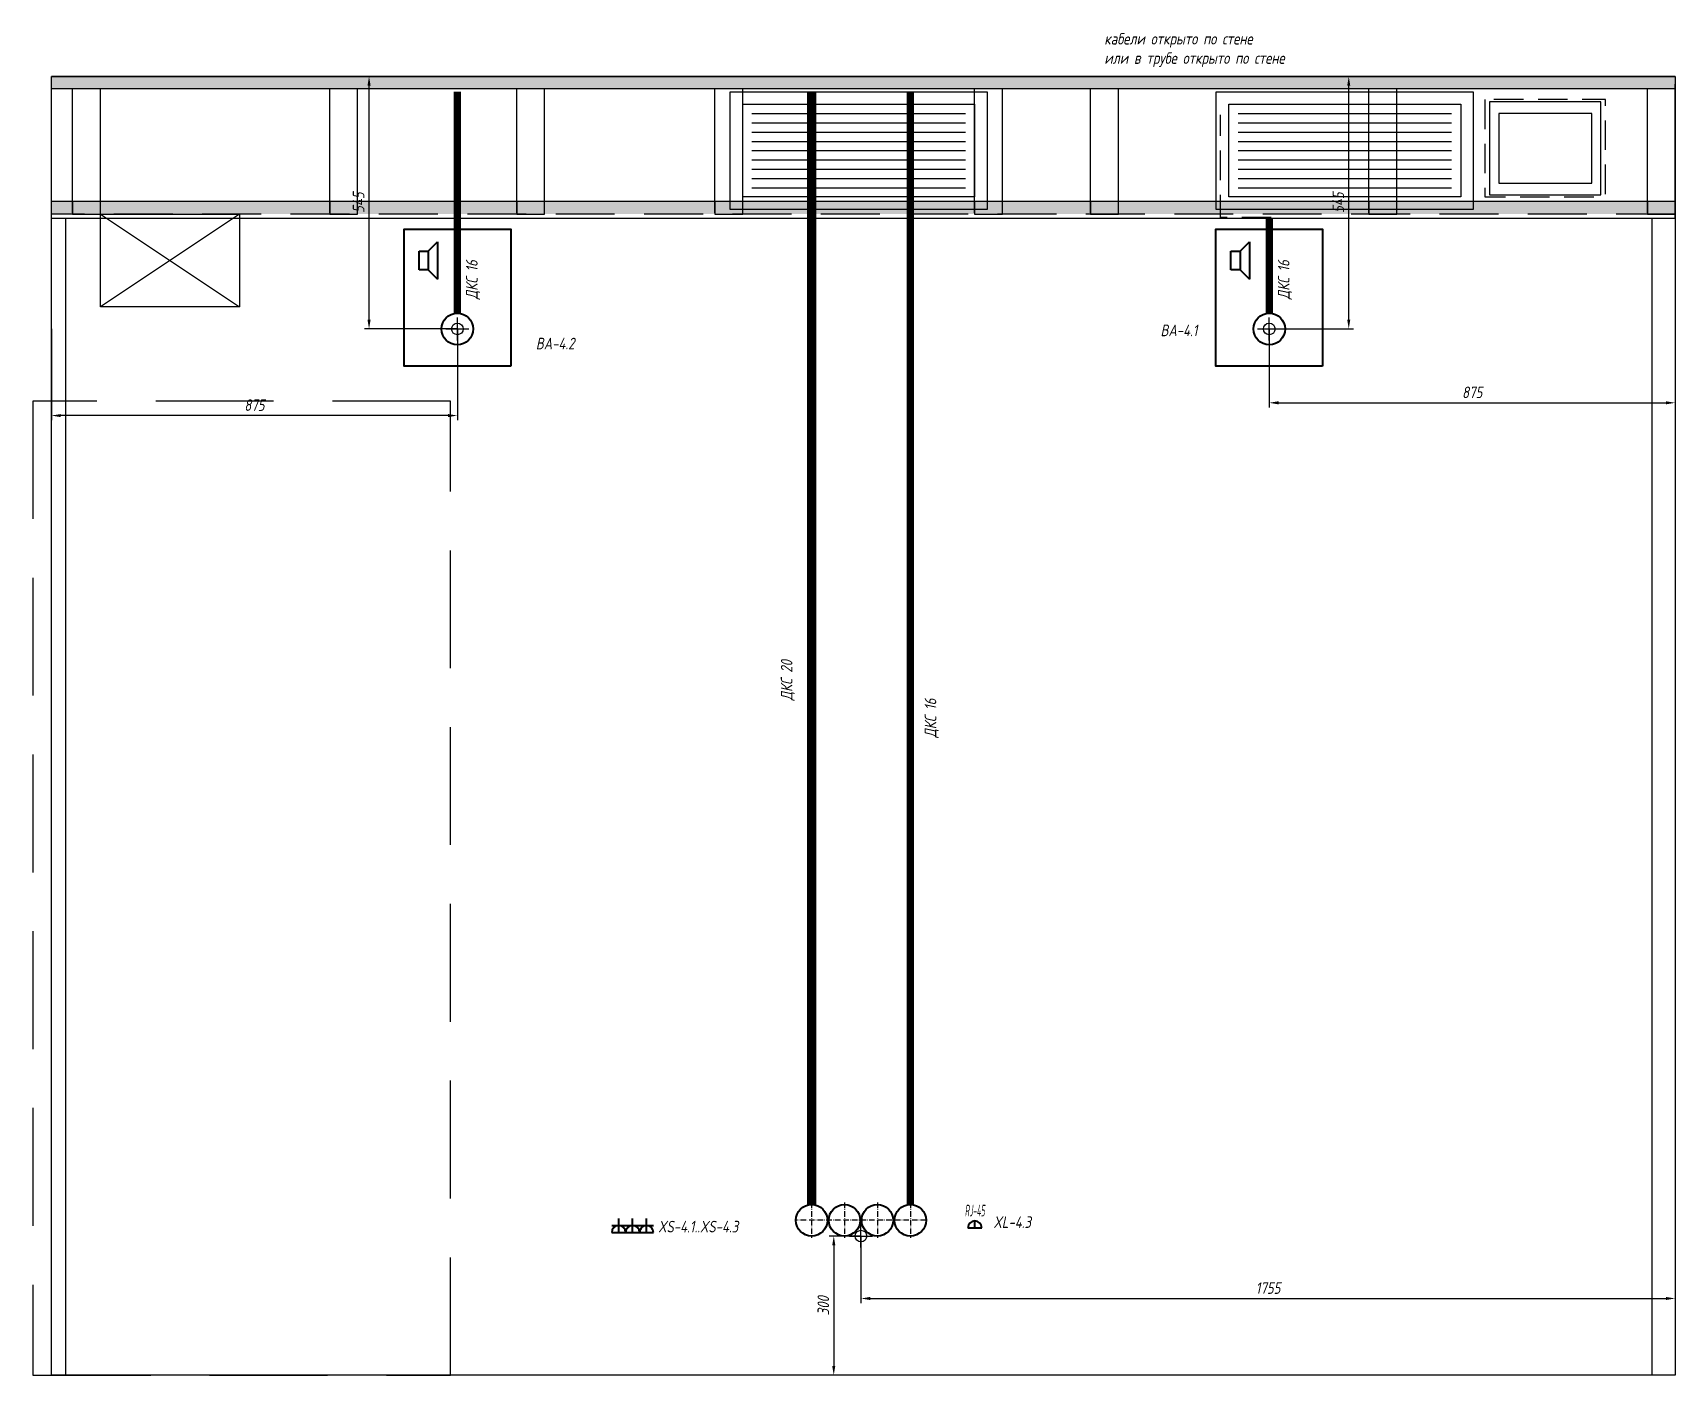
# Model space of a CAD drawing. Header units: millimetres. Extents: x -36498 to 56557, y -58468 to 154.
# Drawn here: x 28933 to 32473, y -31338 to -28445 of the extents above; entities that cross this region are included whole.
import ezdxf
from ezdxf.enums import TextEntityAlignment as Align

# ---------------------------------------------------------------- set-up
doc = ezdxf.new("R2010")
doc.units = ezdxf.units.MM
doc.header["$PDMODE"] = 34
doc.header["$PDSIZE"] = 25
doc.linetypes.add('ACAD_ISO10W100', pattern=[18.5, 12, -3, 0.5, -3])
doc.linetypes.add('DASHED', pattern=[19.05, 12.7, -6.35])
for name, color, linetype in [('01 Черновое', 7, 'Continuous'), ('02 ОВиК', 7, 'Continuous'), ('02 Розетки', 7, 'Continuous'), ('03 Потолок', 7, 'Continuous'), ('04 Лючки', 7, 'Continuous'), ('05 Слаботочка', 7, 'Continuous'), ('08 Пож. и техн. сигн.', 7, 'Continuous'), ('10 Перегородки', 7, 'Continuous'), ('11 Привязка размеры', 7, 'Continuous')]:
    doc.layers.add(name, color=color, linetype=linetype)
doc.styles.get("Standard").update_dxf_attribs({"font": 'Ubuntu-R.ttf'})
doc.styles.add('ГОСТ-ISOCPEUR', font='isocpeui.ttf', dxfattribs={"width": 0.8})
doc.dimstyles.new('ISO-25', dxfattribs={"dimtxt": 2.5, "dimasz": 2.5, "dimexe": 1.25, "dimexo": 0.625, "dimtad": 1, "dimtxsty": 'Standard', "dimcen": 2.5, "dimadec": 0, "dimazin": 0, "dimtfac": 1, "dimtmove": 0, "dimatfit": 3, "dimfxl": 1, "dimarcsym": 0})

# ---------------------------------------------------------------- blocks, each defined once
blk = doc.blocks.new('розетка скрытая трехполюсная')
at = {"color": 0, "lineweight": -2}
for p, q in [((-1.5, 1.5), (1.5, 1.5)), ((-1.5, 0), (1.5, 0)), ((0, 0), (0, 3))]:
    blk.add_line(p, q, dxfattribs=at)
blk.add_arc((0, 0), 1.5, 0, 180, dxfattribs=at)
blk = doc.blocks.new('розетка RJ-45')
at = {"color": 0, "lineweight": -2}
for p, q in [((-1.5, 0), (1.5, 0)), ((0, 0), (0, 1.5))]:
    blk.add_line(p, q, dxfattribs=at)
blk.add_arc((0, 0), 1.5, 0, 180, dxfattribs=at)
at = {"color": 0, "lineweight": -2, "style": 'ГОСТ-ISOCPEUR', "width": 0.4}
blk.add_text('RJ-45', height=2.5, dxfattribs=at).set_placement((0, 2.5), align=Align.CENTER)
blk = doc.blocks.new('АП 500х200')
at = {"color": 0, "lineweight": -2}
for p, q in [((-507, 207), (-47, 207)), ((-507, 187), (-47, 187)), ((-507, 167), (-47, 167)), ((-507, 147), (-47, 147)), ((-507, 127), (-47, 127)), ((-507, 107), (-47, 107)), ((-507, 87), (-47, 87)), ((-507, 67), (-47, 67)), ((-507, 47), (-47, 47))]:
    blk.add_line(p, q, dxfattribs=at)
for points in [[(-554, 0), (-554, 254), (0, 254), (0, 0)], [(-527, 27), (-527, 227), (-27, 227), (-27, 27)]]:
    blk.add_lwpolyline(points, close=True, dxfattribs=at)
blk = doc.blocks.new('громкоговоритель')
at = {"color": 0, "lineweight": -2}
for p, q in [((2, 2), (4, 4)), ((4, 4), (4, -4)), ((0, -2), (0, 2)), ((0, 2), (2, 2)), ((2, 2), (2, -2)), ((2, -2), (0, -2)), ((2, -2), (4, -4))]:
    blk.add_line(p, q, dxfattribs=at)
blk = doc.blocks.new('*D148')
at = {"layer": '11 Привязка размеры', "color": 0, "lineweight": -2, "transparency": 16777216}
for p, q in [((30718.5, -31038.4), (30718.5, -31183.1)), ((32473.5, -31038.4), (32473.5, -31183.1)), ((30738.5, -31173.1), (32453.5, -31173.1))]:
    blk.add_line(p, q, dxfattribs=at)
at = {"layer": '11 Привязка размеры', "color": 0, "transparency": 16777216}
for points in [[(30738.5, -31169.7), (30738.5, -31176.4), (30718.5, -31173.1)], [(32453.5, -31176.4), (32453.5, -31169.7), (32473.5, -31173.1)]]:
    blk.add_solid(points, dxfattribs=at)
at = {"layer": 'Defpoints', "color": 0, "transparency": 16777216}
for p in [(30718.5, -31038.4), (32473.5, -31038.4), (32473.5, -31173.1)]:
    blk.add_point(p, dxfattribs=at)
at = {"layer": '11 Привязка размеры', "color": 0, "transparency": 16777216, "insert": (31596, -31150.6), "char_height": 25, "attachment_point": 5, "style": 'ГОСТ-ISOCPEUR'}
blk.add_mtext('1755', dxfattribs=at)
blk = doc.blocks.new('*D149')
at = {"layer": '11 Привязка размеры', "color": 0, "lineweight": -2, "transparency": 16777216}
for p, q in [((30718.5, -31038.4), (30649.8, -31038.4)), ((30659.8, -31058.4), (30659.8, -31318.4)), ((30718.5, -31338.4), (30649.8, -31338.4))]:
    blk.add_line(p, q, dxfattribs=at)
at = {"layer": '11 Привязка размеры', "color": 0, "transparency": 16777216}
for points in [[(30663.2, -31058.4), (30656.5, -31058.4), (30659.8, -31038.4)], [(30656.5, -31318.4), (30663.2, -31318.4), (30659.8, -31338.4)]]:
    blk.add_solid(points, dxfattribs=at)
at = {"layer": 'Defpoints', "color": 0, "transparency": 16777216}
for p in [(30718.5, -31038.4), (30659.8, -31338.4), (30718.5, -31338.4)]:
    blk.add_point(p, dxfattribs=at)
at = {"layer": '11 Привязка размеры', "color": 0, "transparency": 16777216, "insert": (30637.3, -31188.7), "char_height": 25, "attachment_point": 5, "rotation": 90, "style": 'ГОСТ-ISOCPEUR'}
blk.add_mtext('300', dxfattribs=at)
blk = doc.blocks.new('*D150')
at = {"layer": '11 Привязка размеры', "color": 0, "lineweight": -2, "transparency": 16777216}
for p, q in [((28973.5, -29082.9), (28973.5, -29279.6)), ((29848.5, -29082.9), (29848.5, -29279.6)), ((29828.5, -29269.6), (28993.5, -29269.6))]:
    blk.add_line(p, q, dxfattribs=at)
at = {"layer": '11 Привязка размеры', "color": 0, "transparency": 16777216}
for points in [[(28993.5, -29266.3), (28993.5, -29272.9), (28973.5, -29269.6)], [(29828.5, -29272.9), (29828.5, -29266.3), (29848.5, -29269.6)]]:
    blk.add_solid(points, dxfattribs=at)
at = {"layer": 'Defpoints', "color": 0, "transparency": 16777216}
for p in [(28973.5, -29082.9), (29848.5, -29082.9), (28973.5, -29269.6)]:
    blk.add_point(p, dxfattribs=at)
at = {"layer": '11 Привязка размеры', "color": 0, "transparency": 16777216, "insert": (29411, -29247.1), "char_height": 25, "attachment_point": 5, "style": 'ГОСТ-ISOCPEUR'}
blk.add_mtext('875', dxfattribs=at)
blk = doc.blocks.new('*D151')
at = {"layer": '11 Привязка размеры', "color": 0, "lineweight": -2, "transparency": 16777216}
for p, q in [((31598.5, -29082.9), (31598.5, -29252.1)), ((32473.5, -29082.9), (32473.5, -29252.1)), ((31618.5, -29242.1), (32453.5, -29242.1))]:
    blk.add_line(p, q, dxfattribs=at)
at = {"layer": '11 Привязка размеры', "color": 0, "transparency": 16777216}
for points in [[(31618.5, -29238.7), (31618.5, -29245.4), (31598.5, -29242.1)], [(32453.5, -29245.4), (32453.5, -29238.7), (32473.5, -29242.1)]]:
    blk.add_solid(points, dxfattribs=at)
at = {"layer": 'Defpoints', "color": 0, "transparency": 16777216}
for p in [(31598.5, -29082.9), (32473.5, -29082.9), (32473.5, -29242.1)]:
    blk.add_point(p, dxfattribs=at)
at = {"layer": '11 Привязка размеры', "color": 0, "transparency": 16777216, "insert": (32036, -29219.6), "char_height": 25, "attachment_point": 5, "style": 'ГОСТ-ISOCPEUR'}
blk.add_mtext('875', dxfattribs=at)
blk = doc.blocks.new('*D152')
at = {"layer": '11 Привязка размеры', "color": 0, "lineweight": -2, "transparency": 16777216}
for p, q in [((31598.5, -28538.4), (31779.9, -28538.4)), ((31769.9, -29062.9), (31769.9, -28558.4)), ((31598.5, -29082.9), (31779.9, -29082.9))]:
    blk.add_line(p, q, dxfattribs=at)
at = {"layer": '11 Привязка размеры', "color": 0, "transparency": 16777216}
for points in [[(31773.2, -28558.4), (31766.6, -28558.4), (31769.9, -28538.4)], [(31766.6, -29062.9), (31773.2, -29062.9), (31769.9, -29082.9)]]:
    blk.add_solid(points, dxfattribs=at)
at = {"layer": 'Defpoints', "color": 0, "transparency": 16777216}
for p in [(31598.5, -28538.4), (31769.9, -28538.4), (31598.5, -29082.9)]:
    blk.add_point(p, dxfattribs=at)
at = {"layer": '11 Привязка размеры', "color": 0, "transparency": 16777216, "insert": (31747.4, -28810.6), "char_height": 25, "attachment_point": 5, "rotation": 90, "style": 'ГОСТ-ISOCPEUR'}
blk.add_mtext('545', dxfattribs=at)
blk = doc.blocks.new('*D153')
at = {"layer": '11 Привязка размеры', "color": 0, "lineweight": -2, "transparency": 16777216}
for p, q in [((29848.5, -28538.4), (29648.1, -28538.4)), ((29658.1, -29062.9), (29658.1, -28558.4)), ((29848.5, -29082.9), (29648.1, -29082.9))]:
    blk.add_line(p, q, dxfattribs=at)
at = {"layer": '11 Привязка размеры', "color": 0, "transparency": 16777216}
for points in [[(29661.5, -28558.4), (29654.8, -28558.4), (29658.1, -28538.4)], [(29654.8, -29062.9), (29661.5, -29062.9), (29658.1, -29082.9)]]:
    blk.add_solid(points, dxfattribs=at)
at = {"layer": 'Defpoints', "color": 0, "transparency": 16777216}
for p in [(29658.1, -28538.4), (29848.5, -28538.4), (29848.5, -29082.9)]:
    blk.add_point(p, dxfattribs=at)
at = {"layer": '11 Привязка размеры', "color": 0, "transparency": 16777216, "insert": (29635.6, -28810.6), "char_height": 25, "attachment_point": 5, "rotation": 90, "style": 'ГОСТ-ISOCPEUR'}
blk.add_mtext('545', dxfattribs=at)

msp = doc.modelspace()

# ---------------------------------------------------------------- hatches: boundary and pattern name
at = {"layer": '03 Потолок', "lineweight": -2}
for color, points in [(9, [(32473.5, -28565.4), (32473.5, -28538.4), (28973.5, -28538.4), (28973.5, -28565.4)]), (252, [(29079.1, -28835.4), (29079.1, -28808.4), (29019.1, -28808.4), (29019.1, -28835.4)]), (252, [(29633.5, -28835.4), (29633.5, -28808.4), (29573.5, -28808.4), (29573.5, -28835.4)]), (252, [(30036.5, -28835.4), (30036.5, -28808.4), (29976.5, -28808.4), (29976.5, -28835.4)]), (252, [(30463.5, -28835.4), (30463.5, -28808.4), (30403.5, -28808.4), (30403.5, -28835.4)]), (252, [(31023.5, -28835.4), (31023.5, -28808.4), (30963.5, -28808.4), (30963.5, -28835.4)]), (252, [(31273.5, -28835.4), (31273.5, -28808.4), (31213.5, -28808.4), (31213.5, -28835.4)]), (252, [(31873.5, -28835.4), (31873.5, -28808.4), (31813.5, -28808.4), (31813.5, -28835.4)]), (252, [(32473.5, -28835.4), (32473.5, -28808.4), (32413.5, -28808.4), (32413.5, -28835.4)])]:
    msp.add_hatch(color=color, dxfattribs=at).paths.add_polyline_path(points)
h = msp.add_hatch(color=9, dxfattribs=at)
h.paths.add_polyline_path([(32413.5, -28835.4), (32413.5, -28808.4), (31873.5, -28808.4), (31873.5, -28835.4)])
h.paths.add_polyline_path([(31813.5, -28835.4), (31813.5, -28808.4), (31273.5, -28808.4), (31273.5, -28835.4)])
h.paths.add_polyline_path([(31213.5, -28835.4), (31213.5, -28808.4), (31023.5, -28808.4), (31023.5, -28835.4)])
h.paths.add_polyline_path([(30963.5, -28835.4), (30963.5, -28808.4), (30463.5, -28808.4), (30463.5, -28835.4)])
h.paths.add_polyline_path([(30403.5, -28835.4), (30403.5, -28808.4), (30036.5, -28808.4), (30036.5, -28835.4)])
h.paths.add_polyline_path([(29976.5, -28835.4), (29976.5, -28808.4), (29633.5, -28808.4), (29633.5, -28835.4)])
h.paths.add_polyline_path([(29573.5, -28835.4), (29573.5, -28817.9), (29079.1, -28817.9), (29079.1, -28835.4)])
h.paths.add_polyline_path([(29573.5, -28817.9), (29573.5, -28808.4), (29079.1, -28808.4), (29079.1, -28817.9)])
h.paths.add_polyline_path([(29019.1, -28835.4), (29019.1, -28808.4), (28973.5, -28808.4), (28973.5, -28835.4)])

# ---------------------------------------------------------------- linework, layer by layer
at = {"layer": '01 Черновое'}
msp.add_lwpolyline([(28973.5, -31338.4), (28973.5, -28538.4), (32473.5, -28538.4), (32473.5, -31338.4)], close=True, dxfattribs=at)
at = {"layer": '01 Черновое', "linetype": 'DASHED', "ltscale": 20}
msp.add_lwpolyline([(28933.5, -29238.4), (28933.5, -31338.4), (29833.5, -31338.4), (29833.5, -29238.4)], close=True, dxfattribs=at)
at = {"layer": '02 ОВиК', "color": 5, "linetype": 'DASHED', "ltscale": 5, "flags": 128}
msp.add_lwpolyline([(32063.5, -28588.4), (32063.5, -28798.4), (32323.5, -28798.4), (32323.5, -28588.4)], close=True, dxfattribs=at)
at = {"layer": '02 ОВиК', "color": 5, "flags": 128}
for points in [[(32073.5, -28593.4), (32073.5, -28793.4), (32313.5, -28793.4), (32313.5, -28593.4)], [(32093.5, -28618.4), (32093.5, -28768.4), (32293.5, -28768.4), (32293.5, -28618.4)]]:
    msp.add_lwpolyline(points, close=True, dxfattribs=at)
at = {"layer": '02 Розетки', "color": 1, "const_width": 20, "flags": 128}
msp.add_lwpolyline([(30612, -30970.4), (30612, -28571.4)], dxfattribs=at)
at = {"layer": '02 Розетки', "color": 1, "lineweight": 40}
for centre in [(30612, -31004.4), (30683, -31004.4), (30754, -31004.4)]:
    msp.add_circle(centre, 34, dxfattribs=at)
at = {"layer": '03 Потолок', "color": 1, "ltscale": 10}
for p, q in [((32473.5, -28538.4), (28973.5, -28538.4)), ((32473.5, -28565.4), (28973.5, -28565.4)), ((29019.1, -28832.4), (29019.1, -28565.4)), ((29079.1, -28832.4), (29079.1, -28565.4)), ((29573.5, -28832.4), (29573.5, -28565.4)), ((29633.5, -28832.4), (29633.5, -28565.4)), ((29976.5, -28832.4), (29976.5, -28565.4)), ((30036.5, -28832.4), (30036.5, -28565.4)), ((30403.5, -28832.4), (30403.5, -28565.4)), ((30463.5, -28832.4), (30463.5, -28565.4)), ((30963.5, -28832.4), (30963.5, -28565.4)), ((31023.5, -28832.4), (31023.5, -28565.4)), ((31213.5, -28832.4), (31213.5, -28565.4)), ((31273.5, -28832.4), (31273.5, -28565.4)), ((31813.5, -28832.4), (31813.5, -28565.4)), ((31873.5, -28832.4), (31873.5, -28565.4)), ((32413.5, -28832.4), (32413.5, -28565.4)), ((32473.5, -28844.9), (32473.5, -28554.9)), ((32473.5, -28808.4), (28973.5, -28808.4)), ((32473.5, -28844.9), (28973.5, -28844.9))]:
    msp.add_line(p, q, dxfattribs=at)
at = {"layer": '03 Потолок', "color": 1, "linetype": 'DASHED', "ltscale": 10}
msp.add_line((32473.5, -28835.4), (28973.5, -28835.4), dxfattribs=at)
at = {"layer": '03 Потолок', "color": 1, "lineweight": -2}
for points in [[(29079.1, -28835.4), (29079.1, -28808.4), (29019.1, -28808.4), (29019.1, -28835.4)], [(29633.5, -28835.4), (29633.5, -28808.4), (29573.5, -28808.4), (29573.5, -28835.4)], [(30036.5, -28835.4), (30036.5, -28808.4), (29976.5, -28808.4), (29976.5, -28835.4)], [(30463.5, -28835.4), (30463.5, -28808.4), (30403.5, -28808.4), (30403.5, -28835.4)], [(31023.5, -28835.4), (31023.5, -28808.4), (30963.5, -28808.4), (30963.5, -28835.4)], [(31273.5, -28835.4), (31273.5, -28808.4), (31213.5, -28808.4), (31213.5, -28835.4)], [(31873.5, -28835.4), (31873.5, -28808.4), (31813.5, -28808.4), (31813.5, -28835.4)], [(32473.5, -28835.4), (32473.5, -28808.4), (32413.5, -28808.4), (32413.5, -28835.4)]]:
    msp.add_lwpolyline(points, close=True, dxfattribs=at)
at = {"layer": '04 Лючки', "color": 2, "lineweight": -2}
for p, q in [((29079.1, -28835.4), (29379.1, -29035.4)), ((29379.1, -28835.4), (29079.1, -29035.4))]:
    msp.add_line(p, q, dxfattribs=at)
msp.add_lwpolyline([(29079.1, -29035.4), (29079.1, -28835.4), (29379.1, -28835.4), (29379.1, -29035.4)], close=True, dxfattribs=at)
at = {"layer": '05 Слаботочка', "const_width": 16, "flags": 128}
msp.add_lwpolyline([(29848.5, -29048.9), (29848.5, -28571.4)], dxfattribs=at)
at = {"layer": '05 Слаботочка', "color": 6, "const_width": 16, "flags": 128}
msp.add_lwpolyline([(30825, -30970.4), (30825, -28571.4)], dxfattribs=at)
at = {"layer": '05 Слаботочка', "flags": 128}
msp.add_lwpolyline([(31598.5, -29048.9, 16, 16, 0), (31598.5, -28844.9, 16, 16, 0)], format="xyseb", dxfattribs=at)
at = {"layer": '05 Слаботочка', "lineweight": 40, "flags": 128}
for points in [[(29963.5, -29162.9), (29733.5, -29162.9), (29733.5, -28867.9), (29963.5, -28867.9)], [(31713.5, -29162.9), (31483.5, -29162.9), (31483.5, -28867.9), (31713.5, -28867.9)]]:
    msp.add_lwpolyline(points, close=True, dxfattribs=at)
at = {"layer": '05 Слаботочка', "lineweight": 40}
for centre in [(29848.5, -29082.9), (31598.5, -29082.9)]:
    msp.add_circle(centre, 34, dxfattribs=at)
at = {"layer": '05 Слаботочка', "color": 6, "lineweight": 40}
msp.add_circle((30825, -31004.4), 34, dxfattribs=at)
at = {"layer": '08 Пож. и техн. сигн.', "linetype": 'DASHED', "ltscale": 5, "flags": 128}
msp.add_lwpolyline([(31602.9, -28842.6), (31493.2, -28842.6), (31493.2, -28621.1)], dxfattribs=at)
at = {"layer": '10 Перегородки', "color": 3, "linetype": 'Continuous', "ltscale": 10}
for p, q in [((29003.5, -28844.9), (29003.5, -31338.4)), ((32423.5, -28844.9), (32423.5, -31338.4))]:
    msp.add_line(p, q, dxfattribs=at)
at = {"layer": '11 Привязка размеры', "linetype": 'ACAD_ISO10W100'}
for p, q in [((30612, -30966.5), (30612, -31042.3)), ((30683, -30966.5), (30683, -31042.3)), ((30754, -30966.5), (30754, -31042.3)), ((30825, -30966.5), (30825, -31042.3)), ((30859, -31004.4), (30578, -31004.4))]:
    msp.add_line(p, q, dxfattribs=at)
at = {"layer": '11 Привязка размеры', "lineweight": -2}
for p in [(29848.5, -29082.9), (31598.5, -29082.9), (30718.5, -31038.4)]:
    msp.add_point(p, dxfattribs=at)

# ---------------------------------------------------------------- block references
at = {"layer": '02 ОВиК', "color": 6}
for p in [(30990.5, -28825.4), (32038.3, -28825.4)]:
    msp.add_blockref('АП 500х200', p, dxfattribs=at)
at = {"layer": '02 Розетки', "color": 1, "lineweight": 40, "xscale": 10, "yscale": 10, "zscale": 10}
for p in [(30196.2, -31030.6), (30226.2, -31030.6), (30256.2, -31030.6)]:
    msp.add_blockref('розетка скрытая трехполюсная', p, dxfattribs=at)
at = {"layer": '05 Слаботочка', "lineweight": 40, "xscale": 10, "yscale": 10, "zscale": 10}
for p in [(29765.9, -28935.2), (31515.9, -28935.2)]:
    msp.add_blockref('громкоговоритель', p, dxfattribs=at)
at = {"layer": '05 Слаботочка', "color": 6, "lineweight": 40, "xscale": 10, "yscale": 10, "zscale": 10}
msp.add_blockref('розетка RJ-45', (30964, -31021), dxfattribs=at)

# ---------------------------------------------------------------- texts
at = {"layer": '02 Розетки', "linetype": 'Continuous', "style": 'ГОСТ-ISOCPEUR', "width": 0.8}
msp.add_text('XS-4.1..XS-4.3', height=25, dxfattribs=at).set_placement((30281.2, -31030.6))
at = {"layer": '02 Розетки', "color": 1, "insert": (30575.9, -29883.6), "char_height": 25, "width": 270.313, "attachment_point": 7, "rotation": 90, "style": 'ГОСТ-ISOCPEUR'}
msp.add_mtext('{ДКС 20}', dxfattribs=at)
at = {"layer": '05 Слаботочка', "linetype": 'Continuous', "style": 'ГОСТ-ISOCPEUR', "width": 0.8}
for s, p in [('BA-4.1', (31443.8, -29098.5)), ('BA-4.2', (30101, -29126.8))]:
    msp.add_text(s, height=25, dxfattribs=at).set_placement(p, align=Align.RIGHT)
msp.add_text('XL-4.3', height=25, dxfattribs=at).set_placement((31004, -31021))
at = {"layer": '05 Слаботочка', "char_height": 25, "width": 270.313, "attachment_point": 1, "rotation": 90, "style": 'ГОСТ-ISOCPEUR'}
for insert in [(29867.2, -29018.7), (31617.2, -29018.7)]:
    msp.add_mtext('{ДКС 16}', dxfattribs=dict(at, insert=insert))
at = {"layer": '05 Слаботочка', "color": 6, "insert": (30886, -29963.9), "char_height": 25, "width": 270.313, "attachment_point": 7, "rotation": 90, "style": 'ГОСТ-ISOCPEUR'}
msp.add_mtext('{ДКС 16}', dxfattribs=at)
at = {"layer": '08 Пож. и техн. сигн.', "insert": (31243.1, -28444.7), "char_height": 25, "width": 466.409, "attachment_point": 1, "style": 'ГОСТ-ISOCPEUR'}
msp.add_mtext('{кабели открыто по стене\\Pили в трубе открыто по стене}', dxfattribs=at)

# ---------------------------------------------------------------- dimensions: what is measured, and where the dimension line sits
at = {"layer": '11 Привязка размеры'}
for base, p1, p2, picture, middle in [((29658.1236294, -28538.3789992), (29848.4536182, -29082.8789992), (29848.4536182, -28538.3789992), '*D153', (29635.6236294, -28810.6289992)), ((31769.906981, -28538.3789992), (31598.4536182, -29082.8789992), (31598.4536182, -28538.3789992), '*D152', (31747.406981, -28810.6289992))]:
    dim = msp.add_linear_dim(base=base, p1=p1, p2=p2, angle=90, dimstyle='ISO-25', override={"dimtxt": 25, "dimasz": 20, "dimexe": 10, "dimexo": 0, "dimgap": 10, "dimdec": 0, "dimtxsty": 'ГОСТ-ISOCPEUR'}, dxfattribs=at)
    dim.commit()
    dim.dimension.update_dxf_attribs({"geometry": picture, "text_midpoint": middle})
for base, p1, p2, picture, middle in [((28973.5, -29269.6), (29848.5, -29082.9), (28973.5, -29082.9), '*D150', (29411, -29269.6)), ((32473.5, -29242.1), (31598.5, -29082.9), (32473.5, -29082.9), '*D151', (32036, -29242.1))]:
    dim = msp.add_linear_dim(base=base, p1=p1, p2=p2, dimstyle='ISO-25', override={"dimtxt": 25, "dimasz": 20, "dimexe": 10, "dimexo": 0, "dimgap": 10, "dimdec": 0, "dimtxsty": 'ГОСТ-ISOCPEUR'}, dxfattribs=at)
    dim.commit()
    dim.dimension.update_dxf_attribs({"geometry": picture, "text_midpoint": middle, "dimtype": 160})
dim = msp.add_linear_dim(base=(30659.8, -31338.4), p1=(30718.5, -31038.4), p2=(30718.5, -31338.4), angle=90, dimstyle='ISO-25', override={"dimtxt": 25, "dimasz": 20, "dimexe": 10, "dimexo": 0, "dimgap": 10, "dimdec": 0, "dimtxsty": 'ГОСТ-ISOCPEUR'}, dxfattribs=at)
dim.commit()
dim.dimension.update_dxf_attribs({"geometry": '*D149', "text_midpoint": (30659.8, -31188.7), "dimtype": 160})
dim = msp.add_linear_dim(base=(32473.5, -31173.1), p1=(30718.5, -31038.4), p2=(32473.5, -31038.4), dimstyle='ISO-25', override={"dimtxt": 25, "dimasz": 20, "dimexe": 10, "dimexo": 0, "dimgap": 10, "dimdec": 0, "dimtxsty": 'ГОСТ-ISOCPEUR'}, dxfattribs=at)
dim.commit()
dim.dimension.update_dxf_attribs({"geometry": '*D148', "text_midpoint": (31596, -31150.6)})

doc.saveas('drawing.dxf')
